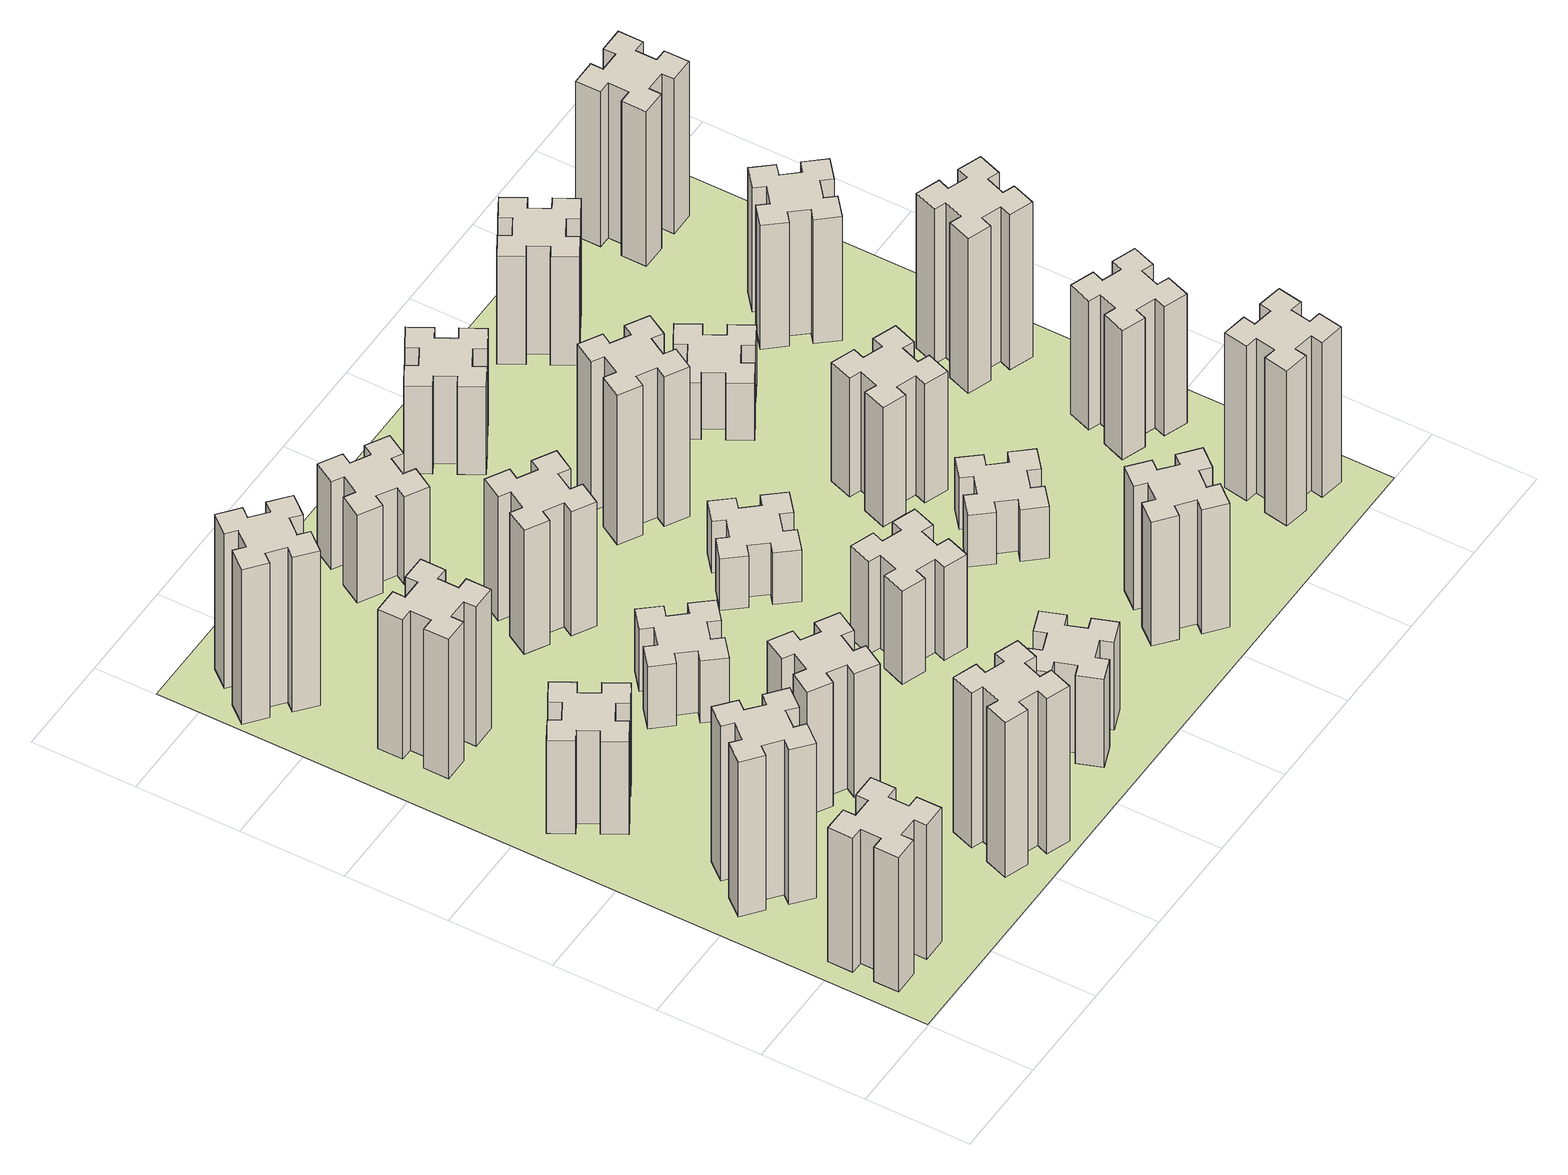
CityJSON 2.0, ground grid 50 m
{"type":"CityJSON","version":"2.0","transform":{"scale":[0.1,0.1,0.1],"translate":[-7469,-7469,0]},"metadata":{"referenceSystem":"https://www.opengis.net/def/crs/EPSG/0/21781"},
"CityObjects":{
"building1":{"type":"Building","attributes":{"class":"1000","function":"1000","usage":"1000","yearOfConstruction":2016,"roofType":"1000","measuredHeight":78,"storeysAboveGround":30,"storeysBelowGround":0},"geometry":[{"type":"Solid","lod":"1","boundaries":[[[[0,1,2,3,4,5,6,7,8,9,10,11,12,13,14,15,16,17,18,19]],[[17,16,20,21]],[[16,15,22,20]],[[15,14,23,22]],[[14,13,24,23]],[[13,12,25,24]],[[12,11,26,25]],[[11,10,27,26]],[[10,9,28,27]],[[9,8,29,28]],[[8,7,30,29]],[[7,6,31,30]],[[6,5,32,31]],[[5,4,33,32]],[[4,3,34,33]],[[3,2,35,34]],[[2,1,36,35]],[[1,0,37,36]],[[0,19,38,37]],[[19,18,39,38]],[[18,17,21,39]],[[24,25,26,27,28,29,30,31,32,33,34,35,36,37,38,39,21,20,22,23]]]]}]},
"building2":{"type":"Building","attributes":{"class":"1000","function":"1000","usage":"1000","yearOfConstruction":2016,"roofType":"1000","measuredHeight":90,"storeysAboveGround":30,"storeysBelowGround":0},"geometry":[{"type":"Solid","lod":"1","boundaries":[[[[40,41,42,43,44,45,46,47,48,49,50,51,52,53,54,55,56,57,58,59]],[[57,56,60,61]],[[56,55,62,60]],[[55,54,63,62]],[[54,53,64,63]],[[53,52,65,64]],[[52,51,66,65]],[[51,50,67,66]],[[50,49,68,67]],[[49,48,69,68]],[[48,47,70,69]],[[47,46,71,70]],[[46,45,72,71]],[[45,44,73,72]],[[44,43,74,73]],[[43,42,75,74]],[[42,41,76,75]],[[41,40,77,76]],[[40,59,78,77]],[[59,58,79,78]],[[58,57,61,79]],[[64,65,66,67,68,69,70,71,72,73,74,75,76,77,78,79,61,60,62,63]]]]}]},
"building3":{"type":"Building","attributes":{"class":"1000","function":"1000","usage":"1000","yearOfConstruction":2016,"roofType":"1000","measuredHeight":54,"storeysAboveGround":30,"storeysBelowGround":0},"geometry":[{"type":"Solid","lod":"1","boundaries":[[[[80,81,82,83,84,85,86,87,88,89,90,91,92,93,94,95,96,97,98,99]],[[97,96,100,101]],[[96,95,102,100]],[[95,94,103,102]],[[94,93,104,103]],[[93,92,105,104]],[[92,91,106,105]],[[91,90,107,106]],[[90,89,108,107]],[[89,88,109,108]],[[88,87,110,109]],[[87,86,111,110]],[[86,85,112,111]],[[85,84,113,112]],[[84,83,114,113]],[[83,82,115,114]],[[82,81,116,115]],[[81,80,117,116]],[[80,99,118,117]],[[99,98,119,118]],[[98,97,101,119]],[[104,105,106,107,108,109,110,111,112,113,114,115,116,117,118,119,101,100,102,103]]]]}]},
"building4":{"type":"Building","attributes":{"class":"1000","function":"1000","usage":"1000","yearOfConstruction":2016,"roofType":"1000","measuredHeight":81,"storeysAboveGround":30,"storeysBelowGround":0},"geometry":[{"type":"Solid","lod":"1","boundaries":[[[[120,121,122,123,124,125,126,127,128,129,130,131,132,133,134,135,136,137,138,139]],[[137,136,140,141]],[[136,135,142,140]],[[135,134,143,142]],[[134,133,144,143]],[[133,132,145,144]],[[132,131,146,145]],[[131,130,147,146]],[[130,129,148,147]],[[129,128,149,148]],[[128,127,150,149]],[[127,126,151,150]],[[126,125,152,151]],[[125,124,153,152]],[[124,123,154,153]],[[123,122,155,154]],[[122,121,156,155]],[[121,120,157,156]],[[120,139,158,157]],[[139,138,159,158]],[[138,137,141,159]],[[144,145,146,147,148,149,150,151,152,153,154,155,156,157,158,159,141,140,142,143]]]]}]},
"building5":{"type":"Building","attributes":{"class":"1000","function":"1000","usage":"1000","yearOfConstruction":2016,"roofType":"1000","measuredHeight":90,"storeysAboveGround":30,"storeysBelowGround":0},"geometry":[{"type":"Solid","lod":"1","boundaries":[[[[160,161,162,163,164,165,166,167,168,169,170,171,172,173,174,175,176,177,178,179]],[[177,176,180,181]],[[176,175,182,180]],[[175,174,183,182]],[[174,173,184,183]],[[173,172,185,184]],[[172,171,186,185]],[[171,170,187,186]],[[170,169,188,187]],[[169,168,189,188]],[[168,167,190,189]],[[167,166,191,190]],[[166,165,192,191]],[[165,164,193,192]],[[164,163,194,193]],[[163,162,195,194]],[[162,161,196,195]],[[161,160,197,196]],[[160,179,198,197]],[[179,178,199,198]],[[178,177,181,199]],[[184,185,186,187,188,189,190,191,192,193,194,195,196,197,198,199,181,180,182,183]]]]}]},
"building6":{"type":"Building","attributes":{"class":"1000","function":"1000","usage":"1000","yearOfConstruction":2016,"roofType":"1000","measuredHeight":90,"storeysAboveGround":30,"storeysBelowGround":0},"geometry":[{"type":"Solid","lod":"1","boundaries":[[[[200,201,202,203,204,205,206,207,208,209,210,211,212,213,214,215,216,217,218,219]],[[217,216,220,221]],[[216,215,222,220]],[[215,214,223,222]],[[214,213,224,223]],[[213,212,225,224]],[[212,211,226,225]],[[211,210,227,226]],[[210,209,228,227]],[[209,208,229,228]],[[208,207,230,229]],[[207,206,231,230]],[[206,205,232,231]],[[205,204,233,232]],[[204,203,234,233]],[[203,202,235,234]],[[202,201,236,235]],[[201,200,237,236]],[[200,219,238,237]],[[219,218,239,238]],[[218,217,221,239]],[[224,225,226,227,228,229,230,231,232,233,234,235,236,237,238,239,221,220,222,223]]]]}]},
"building7":{"type":"Building","attributes":{"class":"1000","function":"1000","usage":"1000","yearOfConstruction":2016,"roofType":"1000","measuredHeight":72,"storeysAboveGround":30,"storeysBelowGround":0},"geometry":[{"type":"Solid","lod":"1","boundaries":[[[[240,241,242,243,244,245,246,247,248,249,250,251,252,253,254,255,256,257,258,259]],[[257,256,260,261]],[[256,255,262,260]],[[255,254,263,262]],[[254,253,264,263]],[[253,252,265,264]],[[252,251,266,265]],[[251,250,267,266]],[[250,249,268,267]],[[249,248,269,268]],[[248,247,270,269]],[[247,246,271,270]],[[246,245,272,271]],[[245,244,273,272]],[[244,243,274,273]],[[243,242,275,274]],[[242,241,276,275]],[[241,240,277,276]],[[240,259,278,277]],[[259,258,279,278]],[[258,257,261,279]],[[264,265,266,267,268,269,270,271,272,273,274,275,276,277,278,279,261,260,262,263]]]]}]},
"building8":{"type":"Building","attributes":{"class":"1000","function":"1000","usage":"1000","yearOfConstruction":2016,"roofType":"1000","measuredHeight":36,"storeysAboveGround":30,"storeysBelowGround":0},"geometry":[{"type":"Solid","lod":"1","boundaries":[[[[280,281,282,283,284,285,286,287,288,289,290,291,292,293,294,295,296,297,298,299]],[[297,296,300,301]],[[296,295,302,300]],[[295,294,303,302]],[[294,293,304,303]],[[293,292,305,304]],[[292,291,306,305]],[[291,290,307,306]],[[290,289,308,307]],[[289,288,309,308]],[[288,287,310,309]],[[287,286,311,310]],[[286,285,312,311]],[[285,284,313,312]],[[284,283,314,313]],[[283,282,315,314]],[[282,281,316,315]],[[281,280,317,316]],[[280,299,318,317]],[[299,298,319,318]],[[298,297,301,319]],[[304,305,306,307,308,309,310,311,312,313,314,315,316,317,318,319,301,300,302,303]]]]}]},
"building9":{"type":"Building","attributes":{"class":"1000","function":"1000","usage":"1000","yearOfConstruction":2016,"roofType":"1000","measuredHeight":51,"storeysAboveGround":30,"storeysBelowGround":0},"geometry":[{"type":"Solid","lod":"1","boundaries":[[[[320,321,322,323,324,325,326,327,328,329,330,331,332,333,334,335,336,337,338,339]],[[337,336,340,341]],[[336,335,342,340]],[[335,334,343,342]],[[334,333,344,343]],[[333,332,345,344]],[[332,331,346,345]],[[331,330,347,346]],[[330,329,348,347]],[[329,328,349,348]],[[328,327,350,349]],[[327,326,351,350]],[[326,325,352,351]],[[325,324,353,352]],[[324,323,354,353]],[[323,322,355,354]],[[322,321,356,355]],[[321,320,357,356]],[[320,339,358,357]],[[339,338,359,358]],[[338,337,341,359]],[[344,345,346,347,348,349,350,351,352,353,354,355,356,357,358,359,341,340,342,343]]]]}]},
"building10":{"type":"Building","attributes":{"class":"1000","function":"1000","usage":"1000","yearOfConstruction":2016,"roofType":"1000","measuredHeight":72,"storeysAboveGround":30,"storeysBelowGround":0},"geometry":[{"type":"Solid","lod":"1","boundaries":[[[[360,361,362,363,364,365,366,367,368,369,370,371,372,373,374,375,376,377,378,379]],[[377,376,380,381]],[[376,375,382,380]],[[375,374,383,382]],[[374,373,384,383]],[[373,372,385,384]],[[372,371,386,385]],[[371,370,387,386]],[[370,369,388,387]],[[369,368,389,388]],[[368,367,390,389]],[[367,366,391,390]],[[366,365,392,391]],[[365,364,393,392]],[[364,363,394,393]],[[363,362,395,394]],[[362,361,396,395]],[[361,360,397,396]],[[360,379,398,397]],[[379,378,399,398]],[[378,377,381,399]],[[384,385,386,387,388,389,390,391,392,393,394,395,396,397,398,399,381,380,382,383]]]]}]},
"building11":{"type":"Building","attributes":{"class":"1000","function":"1000","usage":"1000","yearOfConstruction":2016,"roofType":"1000","measuredHeight":51,"storeysAboveGround":30,"storeysBelowGround":0},"geometry":[{"type":"Solid","lod":"1","boundaries":[[[[400,401,402,403,404,405,406,407,408,409,410,411,412,413,414,415,416,417,418,419]],[[417,416,420,421]],[[416,415,422,420]],[[415,414,423,422]],[[414,413,424,423]],[[413,412,425,424]],[[412,411,426,425]],[[411,410,427,426]],[[410,409,428,427]],[[409,408,429,428]],[[408,407,430,429]],[[407,406,431,430]],[[406,405,432,431]],[[405,404,433,432]],[[404,403,434,433]],[[403,402,435,434]],[[402,401,436,435]],[[401,400,437,436]],[[400,419,438,437]],[[419,418,439,438]],[[418,417,421,439]],[[424,425,426,427,428,429,430,431,432,433,434,435,436,437,438,439,421,420,422,423]]]]}]},
"building12":{"type":"Building","attributes":{"class":"1000","function":"1000","usage":"1000","yearOfConstruction":2016,"roofType":"1000","measuredHeight":54,"storeysAboveGround":30,"storeysBelowGround":0},"geometry":[{"type":"Solid","lod":"1","boundaries":[[[[440,441,442,443,444,445,446,447,448,449,450,451,452,453,454,455,456,457,458,459]],[[457,456,460,461]],[[456,455,462,460]],[[455,454,463,462]],[[454,453,464,463]],[[453,452,465,464]],[[452,451,466,465]],[[451,450,467,466]],[[450,449,468,467]],[[449,448,469,468]],[[448,447,470,469]],[[447,446,471,470]],[[446,445,472,471]],[[445,444,473,472]],[[444,443,474,473]],[[443,442,475,474]],[[442,441,476,475]],[[441,440,477,476]],[[440,459,478,477]],[[459,458,479,478]],[[458,457,461,479]],[[464,465,466,467,468,469,470,471,472,473,474,475,476,477,478,479,461,460,462,463]]]]}]},
"building13":{"type":"Building","attributes":{"class":"1000","function":"1000","usage":"1000","yearOfConstruction":2016,"roofType":"1000","measuredHeight":30,"storeysAboveGround":30,"storeysBelowGround":0},"geometry":[{"type":"Solid","lod":"1","boundaries":[[[[480,481,482,483,484,485,486,487,488,489,490,491,492,493,494,495,496,497,498,499]],[[497,496,500,501]],[[496,495,502,500]],[[495,494,503,502]],[[494,493,504,503]],[[493,492,505,504]],[[492,491,506,505]],[[491,490,507,506]],[[490,489,508,507]],[[489,488,509,508]],[[488,487,510,509]],[[487,486,511,510]],[[486,485,512,511]],[[485,484,513,512]],[[484,483,514,513]],[[483,482,515,514]],[[482,481,516,515]],[[481,480,517,516]],[[480,499,518,517]],[[499,498,519,518]],[[498,497,501,519]],[[504,505,506,507,508,509,510,511,512,513,514,515,516,517,518,519,501,500,502,503]]]]}]},
"building14":{"type":"Building","attributes":{"class":"1000","function":"1000","usage":"1000","yearOfConstruction":2016,"roofType":"1000","measuredHeight":72,"storeysAboveGround":30,"storeysBelowGround":0},"geometry":[{"type":"Solid","lod":"1","boundaries":[[[[520,521,522,523,524,525,526,527,528,529,530,531,532,533,534,535,536,537,538,539]],[[537,536,540,541]],[[536,535,542,540]],[[535,534,543,542]],[[534,533,544,543]],[[533,532,545,544]],[[532,531,546,545]],[[531,530,547,546]],[[530,529,548,547]],[[529,528,549,548]],[[528,527,550,549]],[[527,526,551,550]],[[526,525,552,551]],[[525,524,553,552]],[[524,523,554,553]],[[523,522,555,554]],[[522,521,556,555]],[[521,520,557,556]],[[520,539,558,557]],[[539,538,559,558]],[[538,537,541,559]],[[544,545,546,547,548,549,550,551,552,553,554,555,556,557,558,559,541,540,542,543]]]]}]},
"building15":{"type":"Building","attributes":{"class":"1000","function":"1000","usage":"1000","yearOfConstruction":2016,"roofType":"1000","measuredHeight":87,"storeysAboveGround":30,"storeysBelowGround":0},"geometry":[{"type":"Solid","lod":"1","boundaries":[[[[560,561,562,563,564,565,566,567,568,569,570,571,572,573,574,575,576,577,578,579]],[[577,576,580,581]],[[576,575,582,580]],[[575,574,583,582]],[[574,573,584,583]],[[573,572,585,584]],[[572,571,586,585]],[[571,570,587,586]],[[570,569,588,587]],[[569,568,589,588]],[[568,567,590,589]],[[567,566,591,590]],[[566,565,592,591]],[[565,564,593,592]],[[564,563,594,593]],[[563,562,595,594]],[[562,561,596,595]],[[561,560,597,596]],[[560,579,598,597]],[[579,578,599,598]],[[578,577,581,599]],[[584,585,586,587,588,589,590,591,592,593,594,595,596,597,598,599,581,580,582,583]]]]}]},
"building16":{"type":"Building","attributes":{"class":"1000","function":"1000","usage":"1000","yearOfConstruction":2016,"roofType":"1000","measuredHeight":51,"storeysAboveGround":30,"storeysBelowGround":0},"geometry":[{"type":"Solid","lod":"1","boundaries":[[[[600,601,602,603,604,605,606,607,608,609,610,611,612,613,614,615,616,617,618,619]],[[617,616,620,621]],[[616,615,622,620]],[[615,614,623,622]],[[614,613,624,623]],[[613,612,625,624]],[[612,611,626,625]],[[611,610,627,626]],[[610,609,628,627]],[[609,608,629,628]],[[608,607,630,629]],[[607,606,631,630]],[[606,605,632,631]],[[605,604,633,632]],[[604,603,634,633]],[[603,602,635,634]],[[602,601,636,635]],[[601,600,637,636]],[[600,619,638,637]],[[619,618,639,638]],[[618,617,621,639]],[[624,625,626,627,628,629,630,631,632,633,634,635,636,637,638,639,621,620,622,623]]]]}]},
"building17":{"type":"Building","attributes":{"class":"1000","function":"1000","usage":"1000","yearOfConstruction":2016,"roofType":"1000","measuredHeight":30,"storeysAboveGround":30,"storeysBelowGround":0},"geometry":[{"type":"Solid","lod":"1","boundaries":[[[[640,641,642,643,644,645,646,647,648,649,650,651,652,653,654,655,656,657,658,659]],[[657,656,660,661]],[[656,655,662,660]],[[655,654,663,662]],[[654,653,664,663]],[[653,652,665,664]],[[652,651,666,665]],[[651,650,667,666]],[[650,649,668,667]],[[649,648,669,668]],[[648,647,670,669]],[[647,646,671,670]],[[646,645,672,671]],[[645,644,673,672]],[[644,643,674,673]],[[643,642,675,674]],[[642,641,676,675]],[[641,640,677,676]],[[640,659,678,677]],[[659,658,679,678]],[[658,657,661,679]],[[664,665,666,667,668,669,670,671,672,673,674,675,676,677,678,679,661,660,662,663]]]]}]},
"building18":{"type":"Building","attributes":{"class":"1000","function":"1000","usage":"1000","yearOfConstruction":2016,"roofType":"1000","measuredHeight":69,"storeysAboveGround":30,"storeysBelowGround":0},"geometry":[{"type":"Solid","lod":"1","boundaries":[[[[680,681,682,683,684,685,686,687,688,689,690,691,692,693,694,695,696,697,698,699]],[[697,696,700,701]],[[696,695,702,700]],[[695,694,703,702]],[[694,693,704,703]],[[693,692,705,704]],[[692,691,706,705]],[[691,690,707,706]],[[690,689,708,707]],[[689,688,709,708]],[[688,687,710,709]],[[687,686,711,710]],[[686,685,712,711]],[[685,684,713,712]],[[684,683,714,713]],[[683,682,715,714]],[[682,681,716,715]],[[681,680,717,716]],[[680,699,718,717]],[[699,698,719,718]],[[698,697,701,719]],[[704,705,706,707,708,709,710,711,712,713,714,715,716,717,718,719,701,700,702,703]]]]}]},
"building19":{"type":"Building","attributes":{"class":"1000","function":"1000","usage":"1000","yearOfConstruction":2016,"roofType":"1000","measuredHeight":33,"storeysAboveGround":30,"storeysBelowGround":0},"geometry":[{"type":"Solid","lod":"1","boundaries":[[[[720,721,722,723,724,725,726,727,728,729,730,731,732,733,734,735,736,737,738,739]],[[737,736,740,741]],[[736,735,742,740]],[[735,734,743,742]],[[734,733,744,743]],[[733,732,745,744]],[[732,731,746,745]],[[731,730,747,746]],[[730,729,748,747]],[[729,728,749,748]],[[728,727,750,749]],[[727,726,751,750]],[[726,725,752,751]],[[725,724,753,752]],[[724,723,754,753]],[[723,722,755,754]],[[722,721,756,755]],[[721,720,757,756]],[[720,739,758,757]],[[739,738,759,758]],[[738,737,741,759]],[[744,745,746,747,748,749,750,751,752,753,754,755,756,757,758,759,741,740,742,743]]]]}]},
"building20":{"type":"Building","attributes":{"class":"1000","function":"1000","usage":"1000","yearOfConstruction":2016,"roofType":"1000","measuredHeight":90,"storeysAboveGround":30,"storeysBelowGround":0},"geometry":[{"type":"Solid","lod":"1","boundaries":[[[[760,761,762,763,764,765,766,767,768,769,770,771,772,773,774,775,776,777,778,779]],[[777,776,780,781]],[[776,775,782,780]],[[775,774,783,782]],[[774,773,784,783]],[[773,772,785,784]],[[772,771,786,785]],[[771,770,787,786]],[[770,769,788,787]],[[769,768,789,788]],[[768,767,790,789]],[[767,766,791,790]],[[766,765,792,791]],[[765,764,793,792]],[[764,763,794,793]],[[763,762,795,794]],[[762,761,796,795]],[[761,760,797,796]],[[760,779,798,797]],[[779,778,799,798]],[[778,777,781,799]],[[784,785,786,787,788,789,790,791,792,793,794,795,796,797,798,799,781,780,782,783]]]]}]},
"building21":{"type":"Building","attributes":{"class":"1000","function":"1000","usage":"1000","yearOfConstruction":2016,"roofType":"1000","measuredHeight":63,"storeysAboveGround":30,"storeysBelowGround":0},"geometry":[{"type":"Solid","lod":"1","boundaries":[[[[800,801,802,803,804,805,806,807,808,809,810,811,812,813,814,815,816,817,818,819]],[[817,816,820,821]],[[816,815,822,820]],[[815,814,823,822]],[[814,813,824,823]],[[813,812,825,824]],[[812,811,826,825]],[[811,810,827,826]],[[810,809,828,827]],[[809,808,829,828]],[[808,807,830,829]],[[807,806,831,830]],[[806,805,832,831]],[[805,804,833,832]],[[804,803,834,833]],[[803,802,835,834]],[[802,801,836,835]],[[801,800,837,836]],[[800,819,838,837]],[[819,818,839,838]],[[818,817,821,839]],[[824,825,826,827,828,829,830,831,832,833,834,835,836,837,838,839,821,820,822,823]]]]}]},
"building22":{"type":"Building","attributes":{"class":"1000","function":"1000","usage":"1000","yearOfConstruction":2016,"roofType":"1000","measuredHeight":75,"storeysAboveGround":30,"storeysBelowGround":0},"geometry":[{"type":"Solid","lod":"1","boundaries":[[[[840,841,842,843,844,845,846,847,848,849,850,851,852,853,854,855,856,857,858,859]],[[857,856,860,861]],[[856,855,862,860]],[[855,854,863,862]],[[854,853,864,863]],[[853,852,865,864]],[[852,851,866,865]],[[851,850,867,866]],[[850,849,868,867]],[[849,848,869,868]],[[848,847,870,869]],[[847,846,871,870]],[[846,845,872,871]],[[845,844,873,872]],[[844,843,874,873]],[[843,842,875,874]],[[842,841,876,875]],[[841,840,877,876]],[[840,859,878,877]],[[859,858,879,878]],[[858,857,861,879]],[[864,865,866,867,868,869,870,871,872,873,874,875,876,877,878,879,861,860,862,863]]]]}]},
"building23":{"type":"Building","attributes":{"class":"1000","function":"1000","usage":"1000","yearOfConstruction":2016,"roofType":"1000","measuredHeight":90,"storeysAboveGround":30,"storeysBelowGround":0},"geometry":[{"type":"Solid","lod":"1","boundaries":[[[[880,881,882,883,884,885,886,887,888,889,890,891,892,893,894,895,896,897,898,899]],[[897,896,900,901]],[[896,895,902,900]],[[895,894,903,902]],[[894,893,904,903]],[[893,892,905,904]],[[892,891,906,905]],[[891,890,907,906]],[[890,889,908,907]],[[889,888,909,908]],[[888,887,910,909]],[[887,886,911,910]],[[886,885,912,911]],[[885,884,913,912]],[[884,883,914,913]],[[883,882,915,914]],[[882,881,916,915]],[[881,880,917,916]],[[880,899,918,917]],[[899,898,919,918]],[[898,897,901,919]],[[904,905,906,907,908,909,910,911,912,913,914,915,916,917,918,919,901,900,902,903]]]]}]},
"building24":{"type":"Building","attributes":{"class":"1000","function":"1000","usage":"1000","yearOfConstruction":2016,"roofType":"1000","measuredHeight":72,"storeysAboveGround":30,"storeysBelowGround":0},"geometry":[{"type":"Solid","lod":"1","boundaries":[[[[920,921,922,923,924,925,926,927,928,929,930,931,932,933,934,935,936,937,938,939]],[[937,936,940,941]],[[936,935,942,940]],[[935,934,943,942]],[[934,933,944,943]],[[933,932,945,944]],[[932,931,946,945]],[[931,930,947,946]],[[930,929,948,947]],[[929,928,949,948]],[[928,927,950,949]],[[927,926,951,950]],[[926,925,952,951]],[[925,924,953,952]],[[924,923,954,953]],[[923,922,955,954]],[[922,921,956,955]],[[921,920,957,956]],[[920,939,958,957]],[[939,938,959,958]],[[938,937,941,959]],[[944,945,946,947,948,949,950,951,952,953,954,955,956,957,958,959,941,940,942,943]]]]}]},
"building25":{"type":"Building","attributes":{"class":"1000","function":"1000","usage":"1000","yearOfConstruction":2016,"roofType":"1000","measuredHeight":90,"storeysAboveGround":30,"storeysBelowGround":0},"geometry":[{"type":"Solid","lod":"1","boundaries":[[[[960,961,962,963,964,965,966,967,968,969,970,971,972,973,974,975,976,977,978,979]],[[977,976,980,981]],[[976,975,982,980]],[[975,974,983,982]],[[974,973,984,983]],[[973,972,985,984]],[[972,971,986,985]],[[971,970,987,986]],[[970,969,988,987]],[[969,968,989,988]],[[968,967,990,989]],[[967,966,991,990]],[[966,965,992,991]],[[965,964,993,992]],[[964,963,994,993]],[[963,962,995,994]],[[962,961,996,995]],[[961,960,997,996]],[[960,979,998,997]],[[979,978,999,998]],[[978,977,981,999]],[[984,985,986,987,988,989,990,991,992,993,994,995,996,997,998,999,981,980,982,983]]]]}]},
"landuse1":{"type":"LandUse","attributes":{"name":"plot1","function":"1010"},"geometry":[{"type":"MultiSurface","lod":"1","boundaries":[[[1000,1001,1002,1003]]]}]}
},
"vertices":[
[165,425,0],[165,325,0],[105,325,0],[105,205,0],[225,205,0],[225,265,0],[325,265,0],[325,205,0],[445,205,0],[445,325,0],[385,325,0],[385,425,0],[445,425,0],[445,545,0],[325,545,0],[325,485,0],[225,485,0],[225,545,0],[105,545,0],[105,425,0],[225,485,780],[225,545,780],[325,485,780],[325,545,780],[445,545,780],[445,425,780],[385,425,780],[385,325,780],[445,325,780],[445,205,780],[325,205,780],[325,265,780],[225,265,780],[225,205,780],[105,205,780],[105,325,780],[165,325,780],[165,425,780],[105,425,780],[105,545,780],
[484,1067,0],[408,1132,0],[446,1178,0],[354,1255,0],[277,1163,0],[323,1124,0],[259,1048,0],[213,1086,0],[136,994,0],[228,917,0],[266,963,0],[343,899,0],[304,853,0],[396,776,0],[473,868,0],[427,906,0],[492,983,0],[538,944,0],[615,1036,0],[523,1113,0],[492,983,900],[538,944,900],[427,906,900],[473,868,900],[396,776,900],[304,853,900],[343,899,900],[266,963,900],[228,917,900],[136,994,900],[213,1086,900],[259,1048,900],[323,1124,900],[277,1163,900],[354,1255,900],[446,1178,900],[408,1132,900],[484,1067,900],[523,1113,900],[615,1036,900],
[387,1735,0],[474,1785,0],[504,1733,0],[608,1793,0],[548,1897,0],[496,1867,0],[446,1954,0],[498,1984,0],[438,2088,0],[334,2028,0],[364,1976,0],[277,1926,0],[247,1978,0],[143,1918,0],[203,1814,0],[255,1844,0],[305,1757,0],[253,1727,0],[313,1623,0],[417,1683,0],[305,1757,540],[253,1727,540],[255,1844,540],[203,1814,540],[143,1918,540],[247,1978,540],[277,1926,540],[364,1976,540],[334,2028,540],[438,2088,540],[498,1984,540],[446,1954,540],[496,1867,540],[548,1897,540],[608,1793,540],[504,1733,540],[474,1785,540],[387,1735,540],[417,1683,540],[313,1623,540],
[485,2545,0],[485,2645,0],[545,2645,0],[545,2765,0],[425,2765,0],[425,2705,0],[325,2705,0],[325,2765,0],[205,2765,0],[205,2645,0],[265,2645,0],[265,2545,0],[205,2545,0],[205,2425,0],[325,2425,0],[325,2485,0],[425,2485,0],[425,2425,0],[545,2425,0],[545,2545,0],[425,2485,810],[425,2425,810],[325,2485,810],[325,2425,810],[205,2425,810],[205,2545,810],[265,2545,810],[265,2645,810],[205,2645,810],[205,2765,810],[325,2765,810],[325,2705,810],[425,2705,810],[425,2765,810],[545,2765,810],[545,2645,810],[485,2645,810],[485,2545,810],[545,2545,810],[545,2425,810],
[1029,360,0],[995,266,0],[939,287,0],[897,174,0],[1010,133,0],[1031,189,0],[1125,155,0],[1104,99,0],[1217,57,0],[1258,170,0],[1202,191,0],[1236,285,0],[1292,264,0],[1333,377,0],[1220,418,0],[1200,362,0],[1106,396,0],[1127,452,0],[1014,493,0],[973,380,0],[1106,396,900],[1127,452,900],[1200,362,900],[1220,418,900],[1333,377,900],[1292,264,900],[1236,285,900],[1202,191,900],[1258,170,900],[1217,57,900],[1104,99,900],[1125,155,900],[1031,189,900],[1010,133,900],[897,174,900],[939,287,900],[995,266,900],[1029,360,900],[973,380,900],[1014,493,900],
[384,3387,0],[308,3452,0],[346,3498,0],[254,3575,0],[177,3483,0],[223,3444,0],[159,3368,0],[113,3406,0],[36,3314,0],[128,3237,0],[166,3283,0],[243,3219,0],[204,3173,0],[296,3096,0],[373,3188,0],[327,3226,0],[392,3303,0],[438,3264,0],[515,3356,0],[423,3433,0],[392,3303,900],[438,3264,900],[327,3226,900],[373,3188,900],[296,3096,900],[204,3173,900],[243,3219,900],[166,3283,900],[128,3237,900],[36,3314,900],[113,3406,900],[159,3368,900],[223,3444,900],[177,3483,900],[254,3575,900],[346,3498,900],[308,3452,900],[384,3387,900],[423,3433,900],[515,3356,900],
[1086,1017,0],[1136,1104,0],[1188,1074,0],[1248,1178,0],[1144,1238,0],[1114,1186,0],[1027,1236,0],[1057,1288,0],[953,1348,0],[893,1244,0],[945,1214,0],[895,1127,0],[843,1157,0],[783,1053,0],[887,993,0],[917,1045,0],[1004,995,0],[974,943,0],[1078,883,0],[1138,987,0],[1004,995,720],[974,943,720],[917,1045,720],[887,993,720],[783,1053,720],[843,1157,720],[895,1127,720],[945,1214,720],[893,1244,720],[953,1348,720],[1057,1288,720],[1027,1236,720],[1114,1186,720],[1144,1238,720],[1248,1178,720],[1188,1074,720],[1136,1104,720],[1086,1017,720],[1138,987,720],[1078,883,720],
[1083,1972,0],[1006,1907,0],[968,1953,0],[876,1876,0],[953,1784,0],[999,1823,0],[1063,1746,0],[1017,1708,0],[1094,1616,0],[1186,1693,0],[1148,1739,0],[1224,1803,0],[1263,1757,0],[1355,1834,0],[1278,1926,0],[1232,1888,0],[1167,1964,0],[1213,2003,0],[1136,2095,0],[1044,2018,0],[1167,1964,360],[1213,2003,360],[1232,1888,360],[1278,1926,360],[1355,1834,360],[1263,1757,360],[1224,1803,360],[1148,1739,360],[1186,1693,360],[1094,1616,360],[1017,1708,360],[1063,1746,360],[999,1823,360],[953,1784,360],[876,1876,360],[968,1953,360],[1006,1907,360],[1083,1972,360],[1044,2018,360],[1136,2095,360],
[1765,496,0],[1671,462,0],[1650,518,0],[1537,477,0],[1579,364,0],[1635,385,0],[1669,291,0],[1613,270,0],[1654,157,0],[1767,199,0],[1746,255,0],[1840,289,0],[1860,233,0],[1973,274,0],[1932,387,0],[1876,366,0],[1842,460,0],[1898,480,0],[1857,593,0],[1744,552,0],[1842,460,510],[1898,480,510],[1876,366,510],[1932,387,510],[1973,274,510],[1860,233,510],[1840,289,510],[1746,255,510],[1767,199,510],[1654,157,510],[1613,270,510],[1669,291,510],[1635,385,510],[1579,364,510],[1537,477,510],[1650,518,510],[1671,462,510],[1765,496,510],[1744,552,510],[1857,593,510],
[1314,2666,0],[1227,2716,0],[1257,2768,0],[1153,2828,0],[1093,2724,0],[1145,2694,0],[1095,2607,0],[1043,2637,0],[983,2533,0],[1087,2473,0],[1117,2525,0],[1204,2475,0],[1174,2423,0],[1278,2363,0],[1338,2467,0],[1286,2497,0],[1336,2584,0],[1388,2554,0],[1448,2658,0],[1344,2718,0],[1336,2584,720],[1388,2554,720],[1286,2497,720],[1338,2467,720],[1278,2363,720],[1174,2423,720],[1204,2475,720],[1117,2525,720],[1087,2473,720],[983,2533,720],[1043,2637,720],[1095,2607,720],[1145,2694,720],[1093,2724,720],[1153,2828,720],[1257,2768,720],[1227,2716,720],[1314,2666,720],[1344,2718,720],[1448,2658,720],
[1214,3406,0],[1127,3456,0],[1157,3508,0],[1053,3568,0],[993,3464,0],[1045,3434,0],[995,3347,0],[943,3377,0],[883,3273,0],[987,3213,0],[1017,3265,0],[1104,3215,0],[1074,3163,0],[1178,3103,0],[1238,3207,0],[1186,3237,0],[1236,3324,0],[1288,3294,0],[1348,3398,0],[1244,3458,0],[1236,3324,510],[1288,3294,510],[1186,3237,510],[1238,3207,510],[1178,3103,510],[1074,3163,510],[1104,3215,510],[1017,3265,510],[987,3213,510],[883,3273,510],[943,3377,510],[995,3347,510],[1045,3434,510],[993,3464,510],[1053,3568,510],[1157,3508,510],[1127,3456,510],[1214,3406,510],[1244,3458,510],[1348,3398,510],
[1769,1300,0],[1735,1206,0],[1679,1227,0],[1637,1114,0],[1750,1073,0],[1771,1129,0],[1865,1095,0],[1844,1039,0],[1957,997,0],[1998,1110,0],[1942,1131,0],[1976,1225,0],[2032,1204,0],[2073,1317,0],[1960,1358,0],[1940,1302,0],[1846,1336,0],[1867,1392,0],[1754,1433,0],[1713,1320,0],[1846,1336,540],[1867,1392,540],[1940,1302,540],[1960,1358,540],[2073,1317,540],[2032,1204,540],[1976,1225,540],[1942,1131,540],[1998,1110,540],[1957,997,540],[1844,1039,540],[1865,1095,540],[1771,1129,540],[1750,1073,540],[1637,1114,540],[1679,1227,540],[1735,1206,540],[1769,1300,540],[1713,1320,540],[1754,1433,540],
[1972,1988,0],[1907,2064,0],[1953,2103,0],[1876,2195,0],[1784,2118,0],[1823,2072,0],[1746,2007,0],[1708,2053,0],[1616,1976,0],[1693,1884,0],[1739,1923,0],[1803,1846,0],[1757,1808,0],[1834,1716,0],[1926,1793,0],[1888,1839,0],[1964,1903,0],[2003,1857,0],[2095,1934,0],[2018,2026,0],[1964,1903,300],[2003,1857,300],[1888,1839,300],[1926,1793,300],[1834,1716,300],[1757,1808,300],[1803,1846,300],[1739,1923,300],[1693,1884,300],[1616,1976,300],[1708,2053,300],[1746,2007,300],[1823,2072,300],[1784,2118,300],[1876,2195,300],[1953,2103,300],[1907,2064,300],[1972,1988,300],[2018,2026,300],[2095,1934,300],
[2486,323,0],[2563,259,0],[2524,213,0],[2616,136,0],[2693,228,0],[2647,266,0],[2712,343,0],[2758,304,0],[2835,396,0],[2743,473,0],[2704,427,0],[2628,492,0],[2666,538,0],[2574,615,0],[2497,523,0],[2543,484,0],[2479,408,0],[2433,446,0],[2356,354,0],[2448,277,0],[2479,408,720],[2433,446,720],[2543,484,720],[2497,523,720],[2574,615,720],[2666,538,720],[2628,492,720],[2704,427,720],[2743,473,720],[2835,396,720],[2758,304,720],[2712,343,720],[2647,266,720],[2693,228,720],[2616,136,720],[2524,213,720],[2563,259,720],[2486,323,720],[2448,277,720],[2356,354,720],
[2026,2497,0],[2076,2584,0],[2128,2554,0],[2188,2658,0],[2084,2718,0],[2054,2666,0],[1967,2716,0],[1997,2768,0],[1893,2828,0],[1833,2724,0],[1885,2694,0],[1835,2607,0],[1783,2637,0],[1723,2533,0],[1827,2473,0],[1857,2525,0],[1944,2475,0],[1914,2423,0],[2018,2363,0],[2078,2467,0],[1944,2475,870],[1914,2423,870],[1857,2525,870],[1827,2473,870],[1723,2533,870],[1783,2637,870],[1835,2607,870],[1885,2694,870],[1833,2724,870],[1893,2828,870],[1997,2768,870],[1967,2716,870],[2054,2666,870],[2084,2718,870],[2188,2658,870],[2128,2554,870],[2076,2584,870],[2026,2497,870],[2078,2467,870],[2018,2363,870],
[1844,3556,0],[1757,3506,0],[1727,3558,0],[1623,3498,0],[1683,3394,0],[1735,3424,0],[1785,3337,0],[1733,3307,0],[1793,3203,0],[1897,3263,0],[1867,3315,0],[1954,3365,0],[1984,3313,0],[2088,3373,0],[2028,3477,0],[1976,3447,0],[1926,3534,0],[1978,3564,0],[1918,3668,0],[1814,3608,0],[1926,3534,510],[1978,3564,510],[1976,3447,510],[2028,3477,510],[2088,3373,510],[1984,3313,510],[1954,3365,510],[1867,3315,510],[1897,3263,510],[1793,3203,510],[1733,3307,510],[1785,3337,510],[1735,3424,510],[1683,3394,510],[1623,3498,510],[1727,3558,510],[1757,3506,510],[1844,3556,510],[1814,3608,510],[1918,3668,510],
[2628,1099,0],[2704,1163,0],[2743,1117,0],[2835,1194,0],[2758,1286,0],[2712,1248,0],[2647,1324,0],[2693,1363,0],[2616,1455,0],[2524,1378,0],[2563,1332,0],[2486,1267,0],[2448,1313,0],[2356,1236,0],[2433,1144,0],[2479,1183,0],[2543,1106,0],[2497,1068,0],[2574,976,0],[2666,1053,0],[2543,1106,300],[2497,1068,300],[2479,1183,300],[2433,1144,300],[2356,1236,300],[2448,1313,300],[2486,1267,300],[2563,1332,300],[2524,1378,300],[2616,1455,300],[2693,1363,300],[2647,1324,300],[2712,1248,300],[2758,1286,300],[2835,1194,300],[2743,1117,300],[2704,1163,300],[2628,1099,300],[2666,1053,300],[2574,976,300],
[2682,1671,0],[2716,1765,0],[2772,1744,0],[2813,1857,0],[2700,1898,0],[2680,1842,0],[2586,1876,0],[2607,1932,0],[2494,1973,0],[2453,1860,0],[2509,1840,0],[2475,1746,0],[2419,1767,0],[2377,1654,0],[2490,1613,0],[2511,1669,0],[2605,1635,0],[2584,1579,0],[2697,1537,0],[2738,1650,0],[2605,1635,690],[2584,1579,690],[2511,1669,690],[2490,1613,690],[2377,1654,690],[2419,1767,690],[2475,1746,690],[2509,1840,690],[2453,1860,690],[2494,1973,690],[2607,1932,690],[2586,1876,690],[2680,1842,690],[2700,1898,690],[2813,1857,690],[2772,1744,690],[2716,1765,690],[2682,1671,690],[2738,1650,690],[2697,1537,690],
[2475,2584,0],[2525,2497,0],[2473,2467,0],[2533,2363,0],[2637,2423,0],[2607,2475,0],[2694,2525,0],[2724,2473,0],[2828,2533,0],[2768,2637,0],[2716,2607,0],[2666,2694,0],[2718,2724,0],[2658,2828,0],[2554,2768,0],[2584,2716,0],[2497,2666,0],[2467,2718,0],[2363,2658,0],[2423,2554,0],[2497,2666,330],[2467,2718,330],[2584,2716,330],[2554,2768,330],[2658,2828,330],[2718,2724,330],[2666,2694,330],[2716,2607,330],[2768,2637,330],[2828,2533,330],[2724,2473,330],[2694,2525,330],[2607,2475,330],[2637,2423,330],[2533,2363,330],[2473,2467,330],[2525,2497,330],[2475,2584,330],[2423,2554,330],[2363,2658,330],
[3504,475,0],[3405,492,0],[3416,551,0],[3297,572,0],[3277,454,0],[3336,444,0],[3318,345,0],[3259,356,0],[3238,237,0],[3357,217,0],[3367,276,0],[3465,258,0],[3455,199,0],[3573,178,0],[3594,297,0],[3535,307,0],[3552,405,0],[3611,395,0],[3632,513,0],[3514,534,0],[3552,405,900],[3611,395,900],[3535,307,900],[3594,297,900],[3573,178,900],[3455,199,900],[3465,258,900],[3367,276,900],[3357,217,900],[3238,237,900],[3259,356,900],[3318,345,900],[3336,444,900],[3277,454,900],[3297,572,900],[3416,551,900],[3405,492,900],[3504,475,900],[3514,534,900],[3632,513,900],
[2716,3447,0],[2666,3534,0],[2718,3564,0],[2658,3668,0],[2554,3608,0],[2584,3556,0],[2497,3506,0],[2467,3558,0],[2363,3498,0],[2423,3394,0],[2475,3424,0],[2525,3337,0],[2473,3307,0],[2533,3203,0],[2637,3263,0],[2607,3315,0],[2694,3365,0],[2724,3313,0],[2828,3373,0],[2768,3477,0],[2694,3365,630],[2724,3313,630],[2607,3315,630],[2637,3263,630],[2533,3203,630],[2473,3307,630],[2525,3337,630],[2475,3424,630],[2423,3394,630],[2363,3498,630],[2467,3558,630],[2497,3506,630],[2584,3556,630],[2554,3608,630],[2658,3668,630],[2718,3564,630],[2666,3534,630],[2716,3447,630],[2768,3477,630],[2828,3373,630],
[3351,1029,0],[3445,995,0],[3424,939,0],[3537,897,0],[3578,1010,0],[3522,1031,0],[3556,1125,0],[3612,1104,0],[3653,1217,0],[3540,1258,0],[3520,1202,0],[3426,1236,0],[3447,1292,0],[3334,1333,0],[3293,1220,0],[3349,1200,0],[3315,1106,0],[3259,1127,0],[3217,1014,0],[3330,973,0],[3315,1106,750],[3259,1127,750],[3349,1200,750],[3293,1220,750],[3334,1333,750],[3447,1292,750],[3426,1236,750],[3520,1202,750],[3540,1258,750],[3653,1217,750],[3612,1104,750],[3556,1125,750],[3522,1031,750],[3578,1010,750],[3537,897,750],[3424,939,750],[3445,995,750],[3351,1029,750],[3330,973,750],[3217,1014,750],
[3520,1942,0],[3426,1976,0],[3447,2032,0],[3334,2073,0],[3293,1960,0],[3349,1940,0],[3315,1846,0],[3259,1867,0],[3217,1754,0],[3330,1713,0],[3351,1769,0],[3445,1735,0],[3424,1679,0],[3537,1637,0],[3578,1750,0],[3522,1771,0],[3556,1865,0],[3612,1844,0],[3653,1957,0],[3540,1998,0],[3556,1865,900],[3612,1844,900],[3522,1771,900],[3578,1750,900],[3537,1637,900],[3424,1679,900],[3445,1735,900],[3351,1769,900],[3330,1713,900],[3217,1754,900],[3259,1867,900],[3315,1846,900],[3349,1940,900],[3293,1960,900],[3334,2073,900],[3447,2032,900],[3426,1976,900],[3520,1942,900],[3540,1998,900],[3653,1957,900],
[3119,2563,0],[3183,2486,0],[3137,2448,0],[3214,2356,0],[3306,2433,0],[3268,2479,0],[3344,2543,0],[3383,2497,0],[3475,2574,0],[3398,2666,0],[3352,2628,0],[3287,2704,0],[3333,2743,0],[3256,2835,0],[3164,2758,0],[3203,2712,0],[3126,2647,0],[3088,2693,0],[2996,2616,0],[3073,2524,0],[3126,2647,720],[3088,2693,720],[3203,2712,720],[3164,2758,720],[3256,2835,720],[3333,2743,720],[3287,2704,720],[3352,2628,720],[3398,2666,720],[3475,2574,720],[3383,2497,720],[3344,2543,720],[3268,2479,720],[3306,2433,720],[3214,2356,720],[3137,2448,720],[3183,2486,720],[3119,2563,720],[3073,2524,720],[2996,2616,720],
[3285,3325,0],[3385,3325,0],[3385,3265,0],[3505,3265,0],[3505,3385,0],[3445,3385,0],[3445,3485,0],[3505,3485,0],[3505,3605,0],[3385,3605,0],[3385,3545,0],[3285,3545,0],[3285,3605,0],[3165,3605,0],[3165,3485,0],[3225,3485,0],[3225,3385,0],[3165,3385,0],[3165,3265,0],[3285,3265,0],[3225,3385,900],[3165,3385,900],[3225,3485,900],[3165,3485,900],[3165,3605,900],[3285,3605,900],[3285,3545,900],[3385,3545,900],[3385,3605,900],[3505,3605,900],[3505,3485,900],[3445,3485,900],[3445,3385,900],[3505,3385,900],[3505,3265,900],[3385,3265,900],[3385,3325,900],[3285,3325,900],[3285,3265,900],[3165,3265,900],
[5,3705,0],[3705,3705,0],[3705,5,0],[5,5,0]
]}
